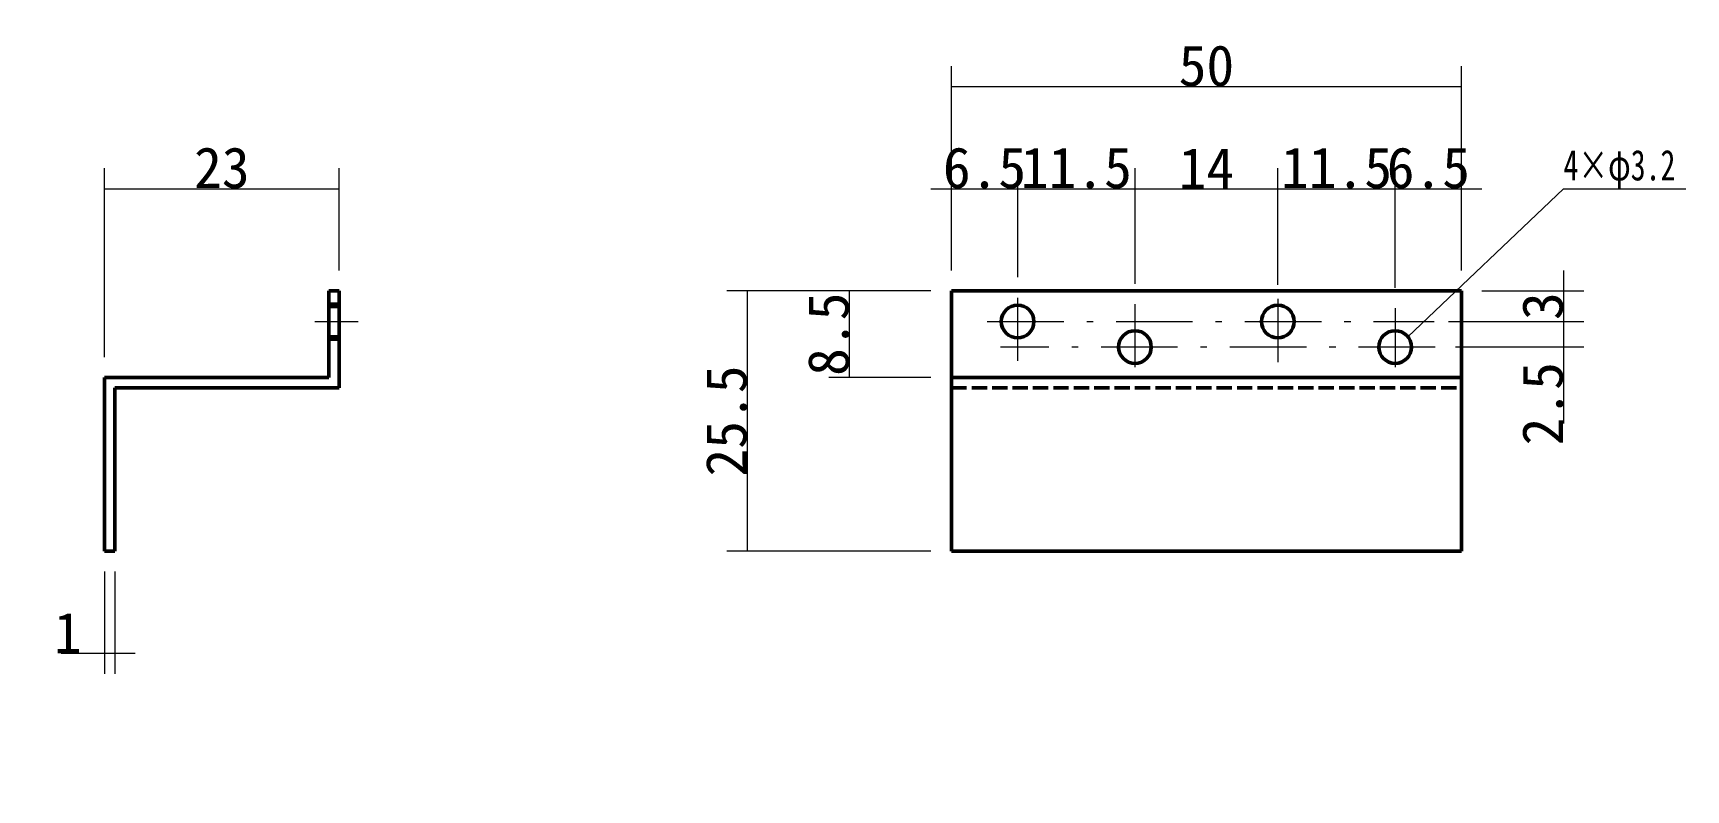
# Model space of a CAD drawing. Header units: millimetres. Extents: x 42 to 204, y 10 to 84.
import ezdxf

# ---------------------------------------------------------------- set-up
doc = ezdxf.new("R2010")
doc.units = ezdxf.units.MM
doc.header["$LTSCALE"] = 0.25
doc.linetypes.add('DASHDOT', pattern=[50.5, 30, -9, 2.5, -9])
doc.linetypes.add('DOT', pattern=[8, 6, -2])
doc.layers.add('1', color=7, linetype='Continuous', lineweight=9)
doc.layers.add('23', color=94, linetype='Continuous', lineweight=25)
doc.styles.get("Standard").update_dxf_attribs({"font": 'txt', "bigfont": 'bigfont'})
doc.styles.add('ＭＳ 明朝', font='')
doc.styles.get('ＭＳ 明朝').set_extended_font_data('ＭＳ 明朝')
doc.dimstyles.get("Standard").update_dxf_attribs({"dimtxt": 0.18, "dimasz": 0.18, "dimexe": 0.18, "dimexo": 0.0625, "dimgap": 0.09, "dimtad": 0, "dimtih": 1, "dimtoh": 1, "dimdec": 4, "dimzin": 0, "dimdsep": 46, "dimtxsty": 'Standard', "dimcen": 0.09, "dimadec": 0, "dimazin": 0, "dimtfac": 1, "dimtdec": 4, "dimtofl": 0, "dimtmove": 0, "dimatfit": 3, "dimfxl": 1, "dimtolj": 1, "dimtzin": 0, "dimarcsym": 0})

# ---------------------------------------------------------------- blocks, each defined once
blk = doc.blocks.new('*G16')
at = {"layer": '23', "color": 94, "linetype": 'Continuous', "lineweight": 50}
for p, q in [((132.49, 58.76), (182.49, 58.76)), ((132.49, 50.26), (132.49, 58.76)), ((182.49, 58.76), (182.49, 50.26)), ((182.49, 50.26), (132.49, 50.26))]:
    blk.add_line(p, q, dxfattribs=at)
blk = doc.blocks.new('*G17')
at = {"layer": '23', "color": 94, "linetype": 'Continuous', "lineweight": 50}
for p, q in [((132.49, 50.26), (132.49, 33.26)), ((182.49, 50.26), (132.49, 50.26)), ((182.49, 33.26), (182.49, 50.26)), ((132.49, 33.26), (182.49, 33.26))]:
    blk.add_line(p, q, dxfattribs=at)
blk = doc.blocks.new('_ARROWFILLED')
at = {"color": 0}
blk.add_solid([(0, 0), (-1, -0.17), (-1, 0.17), (0, 0)], dxfattribs=at)
blk = doc.blocks.new('Dim1')
at = {"layer": '1', "color": 7, "linetype": 'Continuous', "lineweight": 9}
for p, q in [((132.49, 60.76), (132.49, 70.76)), ((138.99, 60.09), (138.99, 70.76)), ((130.49, 68.76), (140.99, 68.76))]:
    blk.add_line(p, q, dxfattribs=at)
for p, rotation in [((132.49, 68.76), 359.9999999999997), ((138.99, 68.76), 179.9999999999995)]:
    blk.add_blockref('_ARROWFILLED', p, dxfattribs=dict(at, rotation=rotation))
at = {"layer": '1', "color": 7, "linetype": 'Continuous', "lineweight": 9, "insert": (135.74, 68.76), "char_height": 4, "width": 40.9524, "attachment_point": 8, "style": 'ＭＳ 明朝'}
blk.add_mtext('6.5', dxfattribs=at)
blk = doc.blocks.new('Dim2')
at = {"layer": '1', "color": 7, "linetype": 'Continuous', "lineweight": 9}
for p, q in [((138.99, 60.09), (138.99, 70.76)), ((150.49, 59.46), (150.49, 70.76)), ((138.99, 68.76), (150.49, 68.76))]:
    blk.add_line(p, q, dxfattribs=at)
for p, rotation in [((138.99, 68.76), 179.9999999999998), ((150.49, 68.76), 359.9999999999997)]:
    blk.add_blockref('_ARROWFILLED', p, dxfattribs=dict(at, rotation=rotation))
at = {"layer": '1', "color": 7, "linetype": 'Continuous', "lineweight": 9, "insert": (144.74, 68.76), "char_height": 4, "width": 58.0952, "attachment_point": 8, "style": 'ＭＳ 明朝'}
blk.add_mtext('11.5', dxfattribs=at)
blk = doc.blocks.new('Dim3')
at = {"layer": '1', "color": 7, "linetype": 'Continuous', "lineweight": 9}
for p, q in [((150.49, 59.46), (150.49, 70.76)), ((164.49, 59.97), (164.49, 70.76)), ((150.49, 68.76), (164.49, 68.76))]:
    blk.add_line(p, q, dxfattribs=at)
for p, rotation in [((150.49, 68.76), 179.9999999999998), ((164.49, 68.76), 359.9999999999997)]:
    blk.add_blockref('_ARROWFILLED', p, dxfattribs=dict(at, rotation=rotation))
at = {"layer": '1', "color": 7, "linetype": 'Continuous', "lineweight": 9, "insert": (157.49, 68.76), "char_height": 4, "width": 30.4762, "attachment_point": 8, "style": 'ＭＳ 明朝'}
blk.add_mtext('14', dxfattribs=at)
blk = doc.blocks.new('Dim4')
at = {"layer": '1', "color": 7, "linetype": 'Continuous', "lineweight": 9}
for p, q in [((164.49, 59.36), (164.49, 70.76)), ((175.99, 59.06), (175.99, 70.76)), ((164.49, 68.76), (175.99, 68.76))]:
    blk.add_line(p, q, dxfattribs=at)
for p, rotation in [((164.49, 68.76), 179.9999999999998), ((175.99, 68.76), 359.9999999999997)]:
    blk.add_blockref('_ARROWFILLED', p, dxfattribs=dict(at, rotation=rotation))
at = {"layer": '1', "color": 7, "linetype": 'Continuous', "lineweight": 9, "insert": (170.24, 68.76), "char_height": 4, "width": 58.0952, "attachment_point": 8, "style": 'ＭＳ 明朝'}
blk.add_mtext('11.5', dxfattribs=at)
blk = doc.blocks.new('Dim5')
at = {"layer": '1', "color": 7, "linetype": 'Continuous', "lineweight": 9}
for p, q in [((175.99, 59.06), (175.99, 70.76)), ((182.49, 60.76), (182.49, 70.76)), ((173.99, 68.76), (184.49, 68.76))]:
    blk.add_line(p, q, dxfattribs=at)
for p, rotation in [((175.99, 68.76), 359.9999999999997), ((182.49, 68.76), 179.9999999999995)]:
    blk.add_blockref('_ARROWFILLED', p, dxfattribs=dict(at, rotation=rotation))
at = {"layer": '1', "color": 7, "linetype": 'Continuous', "lineweight": 9, "insert": (179.24, 68.76), "char_height": 4, "width": 40.9524, "attachment_point": 8, "style": 'ＭＳ 明朝'}
blk.add_mtext('6.5', dxfattribs=at)
blk = doc.blocks.new('Dim6')
at = {"layer": '1', "color": 7, "linetype": 'Continuous', "lineweight": 9}
for p, q in [((192.49, 60.76), (192.49, 53.76)), ((184.49, 58.76), (194.49, 58.76)), ((181.26, 55.76), (194.49, 55.76))]:
    blk.add_line(p, q, dxfattribs=at)
for p, rotation in [((192.49, 58.76), 269.9999999999998), ((192.49, 55.76), 89.99999999999959)]:
    blk.add_blockref('_ARROWFILLED', p, dxfattribs=dict(at, rotation=rotation))
at = {"layer": '1', "color": 7, "linetype": 'Continuous', "lineweight": 9, "insert": (192.49, 57.26), "char_height": 4, "width": 13.3333, "attachment_point": 8, "rotation": 90, "style": 'ＭＳ 明朝'}
blk.add_mtext('3', dxfattribs=at)
blk = doc.blocks.new('Dim7')
at = {"layer": '1', "color": 7, "linetype": 'Continuous', "lineweight": 9}
for p, q in [((192.49, 57.76), (192.49, 45.78)), ((181.22, 55.76), (194.49, 55.76)), ((181.91, 53.26), (194.49, 53.26))]:
    blk.add_line(p, q, dxfattribs=at)
for p, rotation in [((192.49, 55.76), 269.9999999999998), ((192.49, 53.26), 89.99999999999959)]:
    blk.add_blockref('_ARROWFILLED', p, dxfattribs=dict(at, rotation=rotation))
at = {"layer": '1', "color": 7, "linetype": 'Continuous', "lineweight": 9, "insert": (192.49, 51.78), "char_height": 4, "width": 41.9048, "attachment_point": 9, "rotation": 90, "style": 'ＭＳ 明朝'}
blk.add_mtext('2.5', dxfattribs=at)
blk = doc.blocks.new('Dim8')
at = {"layer": '1', "color": 7, "linetype": 'Continuous', "lineweight": 9}
for p, q in [((130.49, 58.76), (120.49, 58.76)), ((122.49, 58.76), (122.49, 50.26)), ((130.49, 50.26), (120.49, 50.26))]:
    blk.add_line(p, q, dxfattribs=at)
for p, rotation in [((122.49, 58.76), 89.99999999999991), ((122.49, 50.26), 269.9999999999998)]:
    blk.add_blockref('_ARROWFILLED', p, dxfattribs=dict(at, rotation=rotation))
at = {"layer": '1', "color": 7, "linetype": 'Continuous', "lineweight": 9, "insert": (122.49, 54.51), "char_height": 4, "width": 41.9048, "attachment_point": 8, "rotation": 90, "style": 'ＭＳ 明朝'}
blk.add_mtext('8.5', dxfattribs=at)
blk = doc.blocks.new('Dim9')
at = {"layer": '1', "color": 7, "linetype": 'Continuous', "lineweight": 9}
for p, q in [((132.49, 60.76), (132.49, 80.76)), ((182.49, 60.76), (182.49, 80.76)), ((132.49, 78.76), (182.49, 78.76))]:
    blk.add_line(p, q, dxfattribs=at)
for p, rotation in [((132.49, 78.76), 179.9999999999998), ((182.49, 78.76), 359.9999999999997)]:
    blk.add_blockref('_ARROWFILLED', p, dxfattribs=dict(at, rotation=rotation))
at = {"layer": '1', "color": 7, "linetype": 'Continuous', "lineweight": 9, "insert": (157.49, 78.76), "char_height": 4, "width": 32.381, "attachment_point": 8, "style": 'ＭＳ 明朝'}
blk.add_mtext('50', dxfattribs=at)
blk = doc.blocks.new('Dim10')
at = {"layer": '1', "color": 7, "linetype": 'Continuous', "lineweight": 9}
for p, q in [((130.49, 58.76), (110.49, 58.76)), ((112.49, 58.76), (112.49, 33.26)), ((130.49, 33.26), (110.49, 33.26))]:
    blk.add_line(p, q, dxfattribs=at)
for p, rotation in [((112.49, 58.76), 89.99999999999991), ((112.49, 33.26), 269.9999999999999)]:
    blk.add_blockref('_ARROWFILLED', p, dxfattribs=dict(at, rotation=rotation))
at = {"layer": '1', "color": 7, "linetype": 'Continuous', "lineweight": 9, "insert": (112.49, 46.01), "char_height": 4, "width": 60.9524, "attachment_point": 8, "rotation": 90, "style": 'ＭＳ 明朝'}
blk.add_mtext('25.5', dxfattribs=at)
blk = doc.blocks.new('Dim11')
at = {"layer": '1', "color": 7, "linetype": 'Continuous', "lineweight": 9}
for p, q in [((49.49, 52.26), (49.49, 70.76)), ((72.49, 60.76), (72.49, 70.76)), ((49.49, 68.76), (72.49, 68.76))]:
    blk.add_line(p, q, dxfattribs=at)
for p, rotation in [((49.49, 68.76), 179.9999999999998), ((72.49, 68.76), 359.9999999999997)]:
    blk.add_blockref('_ARROWFILLED', p, dxfattribs=dict(at, rotation=rotation))
at = {"layer": '1', "color": 7, "linetype": 'Continuous', "lineweight": 9, "insert": (60.99, 68.76), "char_height": 4, "width": 32.381, "attachment_point": 8, "style": 'ＭＳ 明朝'}
blk.add_mtext('23', dxfattribs=at)
blk = doc.blocks.new('Dim12')
at = {"layer": '1', "color": 7, "linetype": 'Continuous', "lineweight": 9}
for p, q in [((49.49, 31.26), (49.49, 21.26)), ((50.49, 31.26), (50.49, 21.26)), ((45.25, 23.26), (52.49, 23.26))]:
    blk.add_line(p, q, dxfattribs=at)
for p, rotation in [((49.49, 23.26), 359.9999999999997), ((50.49, 23.26), 179.9999999999995)]:
    blk.add_blockref('_ARROWFILLED', p, dxfattribs=dict(at, rotation=rotation))
at = {"layer": '1', "color": 7, "linetype": 'Continuous', "lineweight": 9, "insert": (47.25, 23.26), "char_height": 4, "width": 4.7619, "attachment_point": 9, "style": 'ＭＳ 明朝'}
blk.add_mtext('1', dxfattribs=at)

msp = doc.modelspace()

# ---------------------------------------------------------------- linework, layer by layer
at = {"layer": '1', "color": 7, "linetype": 'Continuous', "lineweight": 9}
msp.add_lwpolyline([(177.232, 54.262), (192.487, 68.757), (204.487, 68.757)], dxfattribs=at)
at = {"layer": '23', "color": 94, "linetype": 'Continuous', "lineweight": 50}
for p, q in [((71.487, 50.257), (71.487, 58.757)), ((71.487, 58.757), (72.487, 58.757)), ((72.487, 58.757), (72.487, 49.257)), ((49.487, 33.257), (49.487, 50.257)), ((49.487, 50.257), (71.487, 50.257)), ((72.487, 49.257), (50.487, 49.257)), ((50.487, 49.257), (50.487, 33.257)), ((50.487, 33.257), (49.487, 33.257))]:
    msp.add_line(p, q, dxfattribs=at)
at = {"layer": '23', "color": 94, "linetype": 'DOT', "lineweight": 80}
for p, q in [((71.487, 57.357), (72.487, 57.357)), ((71.487, 54.157), (72.487, 54.157))]:
    msp.add_line(p, q, dxfattribs=at)
at = {"layer": '23', "color": 94, "linetype": 'DASHDOT', "lineweight": 9}
for p, q in [((138.987, 58.086), (138.987, 51.904)), ((150.487, 57.456), (150.487, 51.272)), ((164.487, 57.968), (164.487, 51.786)), ((175.987, 57.062), (175.987, 51.272)), ((70.1, 55.757), (74.352, 55.757)), ((136.005, 55.757), (179.815, 55.757)), ((179.909, 53.257), (137.29, 53.257))]:
    msp.add_line(p, q, dxfattribs=at)
at = {"layer": '23', "color": 94, "linetype": 'DOT', "lineweight": 50}
msp.add_line((132.487, 49.257), (182.487, 49.257), dxfattribs=at)
at = {"layer": '23', "color": 94, "linetype": 'Continuous', "lineweight": 50}
for centre in [(138.987, 55.757), (164.487, 55.757), (150.487, 53.257), (175.987, 53.257)]:
    msp.add_circle(centre, 1.6, dxfattribs=at)

# ---------------------------------------------------------------- block references
for name in ['*G16', '*G17']:
    msp.add_blockref(name, (0, 0))
at = {"layer": '1', "color": 7, "linetype": 'Continuous', "lineweight": 9, "rotation": 223.5373842910975}
msp.add_blockref('_ARROWFILLED', (177.232, 54.262), dxfattribs=at)

# ---------------------------------------------------------------- texts
at = {"layer": '1', "color": 7, "linetype": 'Continuous', "lineweight": 9, "insert": (192.487, 68.757), "char_height": 3, "width": 17.37136, "attachment_point": 7}
msp.add_mtext('{\\fＭＳ 明朝;\\W0.714286;4×φ3.2}', dxfattribs=at)

# ---------------------------------------------------------------- dimensions: what is measured, and where the dimension line sits
at = {"layer": '1', "color": 7, "linetype": 'Continuous', "lineweight": 9}
for base, p1, p2, picture, middle in [((182.487, 78.757), (132.487, 58.757), (182.487, 58.757), 'Dim9', (157.487, 78.757)), ((72.487, 68.757), (49.487, 50.257), (72.487, 58.757), 'Dim11', (60.987, 68.757)), ((138.987, 68.757), (132.487, 58.757), (138.987, 58.086), 'Dim1', (135.737, 68.757)), ((150.487, 68.757), (138.987, 58.086), (150.487, 57.456), 'Dim2', (144.737, 68.757)), ((175.987, 68.757), (164.487, 57.357), (175.987, 57.062), 'Dim4', (170.237, 68.757)), ((164.487, 68.757), (150.487, 57.456), (164.487, 57.968), 'Dim3', (157.487, 68.757)), ((182.487, 68.757), (175.987, 57.062), (182.487, 58.757), 'Dim5', (179.237, 68.757)), ((50.487, 23.257), (49.487, 33.257), (50.487, 33.257), 'Dim12', (46.249, 23.257))]:
    dim = msp.add_linear_dim(base=base, p1=p1, p2=p2, dimstyle='Standard', override={"dimscale": 1, "dimtxt": 4, "dimasz": 1, "dimexe": 2, "dimexo": 2, "dimgap": 0, "dimtad": 1, "dimtih": 0, "dimtoh": 0, "dimdec": 2, "dimzin": 8, "dimtxsty": 'ＭＳ 明朝', "dimsah": 1, "dimse1": 0, "dimse2": 0, "dimtix": 0, "dimtofl": 1, "dimtmove": 1, "dimatfit": 2, "dimtzin": 8}, dxfattribs=at)
    dim.commit()
    dim.dimension.update_dxf_attribs({"geometry": picture, "text_midpoint": middle, "dimtype": 160})
for base, p1, p2, picture, middle in [((112.487, 33.257), (132.487, 58.757), (132.487, 33.257), 'Dim10', (112.487, 46.007)), ((122.487, 50.257), (132.487, 58.757), (132.487, 50.257), 'Dim8', (122.487, 54.507)), ((192.487, 55.757), (182.487, 58.757), (179.255, 55.757), 'Dim6', (192.487, 57.257)), ((192.487, 53.257), (179.216, 55.757), (179.909, 53.257), 'Dim7', (192.487, 48.78))]:
    dim = msp.add_linear_dim(base=base, p1=p1, p2=p2, angle=270, dimstyle='Standard', override={"dimscale": 1, "dimtxt": 4, "dimasz": 1, "dimexe": 2, "dimexo": 2, "dimgap": 0, "dimtad": 1, "dimtih": 0, "dimtoh": 0, "dimdec": 2, "dimzin": 8, "dimtxsty": 'ＭＳ 明朝', "dimsah": 1, "dimse1": 0, "dimse2": 0, "dimtix": 0, "dimtofl": 1, "dimtmove": 1, "dimatfit": 2, "dimtzin": 8}, dxfattribs=at)
    dim.commit()
    dim.dimension.update_dxf_attribs({"geometry": picture, "text_midpoint": middle, "dimtype": 160, "text_rotation": 90})

doc.saveas('drawing.dxf')
